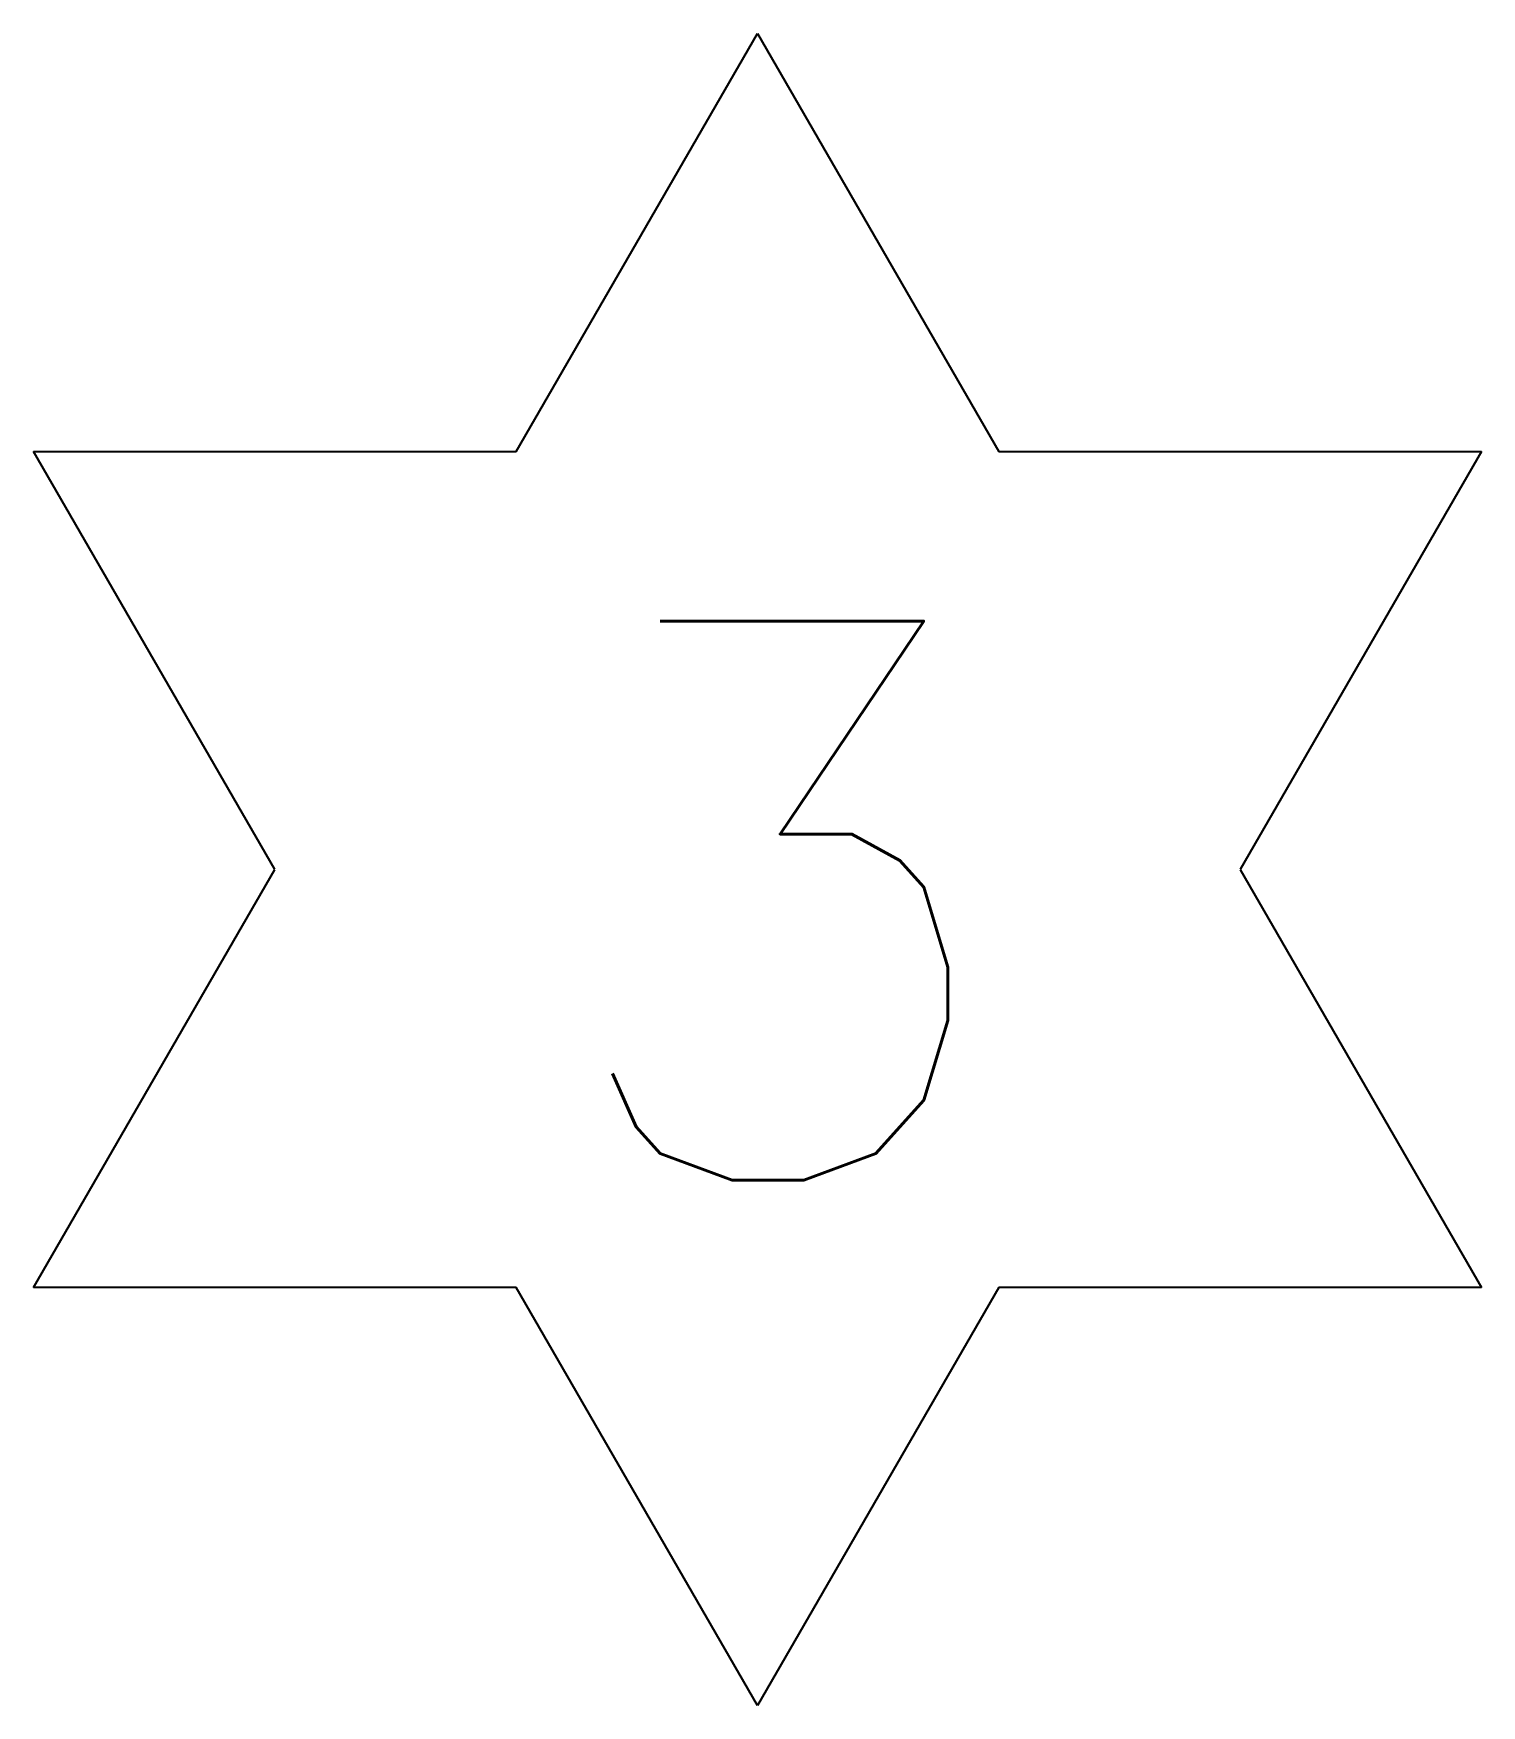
# Model space of a CAD drawing. Extents: x 1551 to 113148, y -1700 to 77018.
# Drawn here: x 18459 to 19187, y 5845 to 6686 of the extents above; entities that cross this region are included whole.
import ezdxf
from ezdxf.enums import TextEntityAlignment as Align

# ---------------------------------------------------------------- set-up
doc = ezdxf.new("R2010")
doc.units = 0
doc.header["$LTSCALE"] = 500
doc.header["$MEASUREMENT"] = 0
doc.layers.add('CO2', color=2, linetype='CONTINUOUS')
doc.layers.add('POSNR', color=2, linetype='CONTINUOUS')
doc.styles.add('ROMANS', font='romans', dxfattribs={"height": 100})

# ---------------------------------------------------------------- blocks, each defined once
blk = doc.blocks.new('POS_VENTILER')
at = {"layer": 'CO2'}
for p, q in [((-1.2133, 2.1016), (0, 4.2031)), ((0, 4.2031), (1.2133, 2.1016)), ((-2.4267, 0), (-3.64, 2.1016)), ((-3.64, 2.1016), (-1.2133, 2.1016)), ((1.2133, 2.1016), (3.64, 2.1016)), ((3.64, 2.1016), (2.4267, 0)), ((-3.64, -2.1016), (-2.4267, 0)), ((2.4267, 0), (3.64, -2.1016)), ((-1.2133, -2.1016), (-3.64, -2.1016)), ((0, -4.2031), (-1.2133, -2.1016)), ((1.2133, -2.1016), (0, -4.2031)), ((3.64, -2.1016), (1.2133, -2.1016))]:
    blk.add_line(p, q, dxfattribs=at)
at = {"layer": 'POSNR', "color": 2, "style": 'ROMANS'}
blk.add_attdef('POS', text='', height=2.8101, dxfattribs=at).set_placement((0.1133, -1.5612), align=Align.CENTER)

msp = doc.modelspace()

# ---------------------------------------------------------------- block references
at = {"layer": 'POSNR', "linetype": 'Continuous', "xscale": 100, "yscale": 100, "zscale": 100}
msp.add_blockref('POS_VENTILER', (18823.053, 6265.562), dxfattribs=at).add_auto_attribs({'POS': '3'})

doc.saveas('drawing.dxf')
